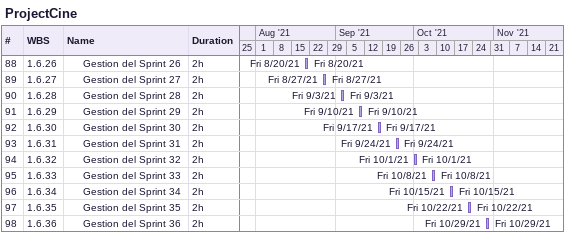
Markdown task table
ProjectCine

| ID | WBS | Task | Duration | Start | Finish |
|---|---|---|---|---|---|
| 88 | 1.6.26 | Gestion del Sprint 26 | 2h | 2021-08-20 | 2021-08-20 |
| 89 | 1.6.27 | Gestion del Sprint 27 | 2h | 2021-08-27 | 2021-08-27 |
| 90 | 1.6.28 | Gestion del Sprint 28 | 2h | 2021-09-03 | 2021-09-03 |
| 91 | 1.6.29 | Gestion del Sprint 29 | 2h | 2021-09-10 | 2021-09-10 |
| 92 | 1.6.30 | Gestion del Sprint 30 | 2h | 2021-09-17 | 2021-09-17 |
| 93 | 1.6.31 | Gestion del Sprint 31 | 2h | 2021-09-24 | 2021-09-24 |
| 94 | 1.6.32 | Gestion del Sprint 32 | 2h | 2021-10-01 | 2021-10-01 |
| 95 | 1.6.33 | Gestion del Sprint 33 | 2h | 2021-10-08 | 2021-10-08 |
| 96 | 1.6.34 | Gestion del Sprint 34 | 2h | 2021-10-15 | 2021-10-15 |
| 97 | 1.6.35 | Gestion del Sprint 35 | 2h | 2021-10-22 | 2021-10-22 |
| 98 | 1.6.36 | Gestion del Sprint 36 | 2h | 2021-10-29 | 2021-10-29 |
